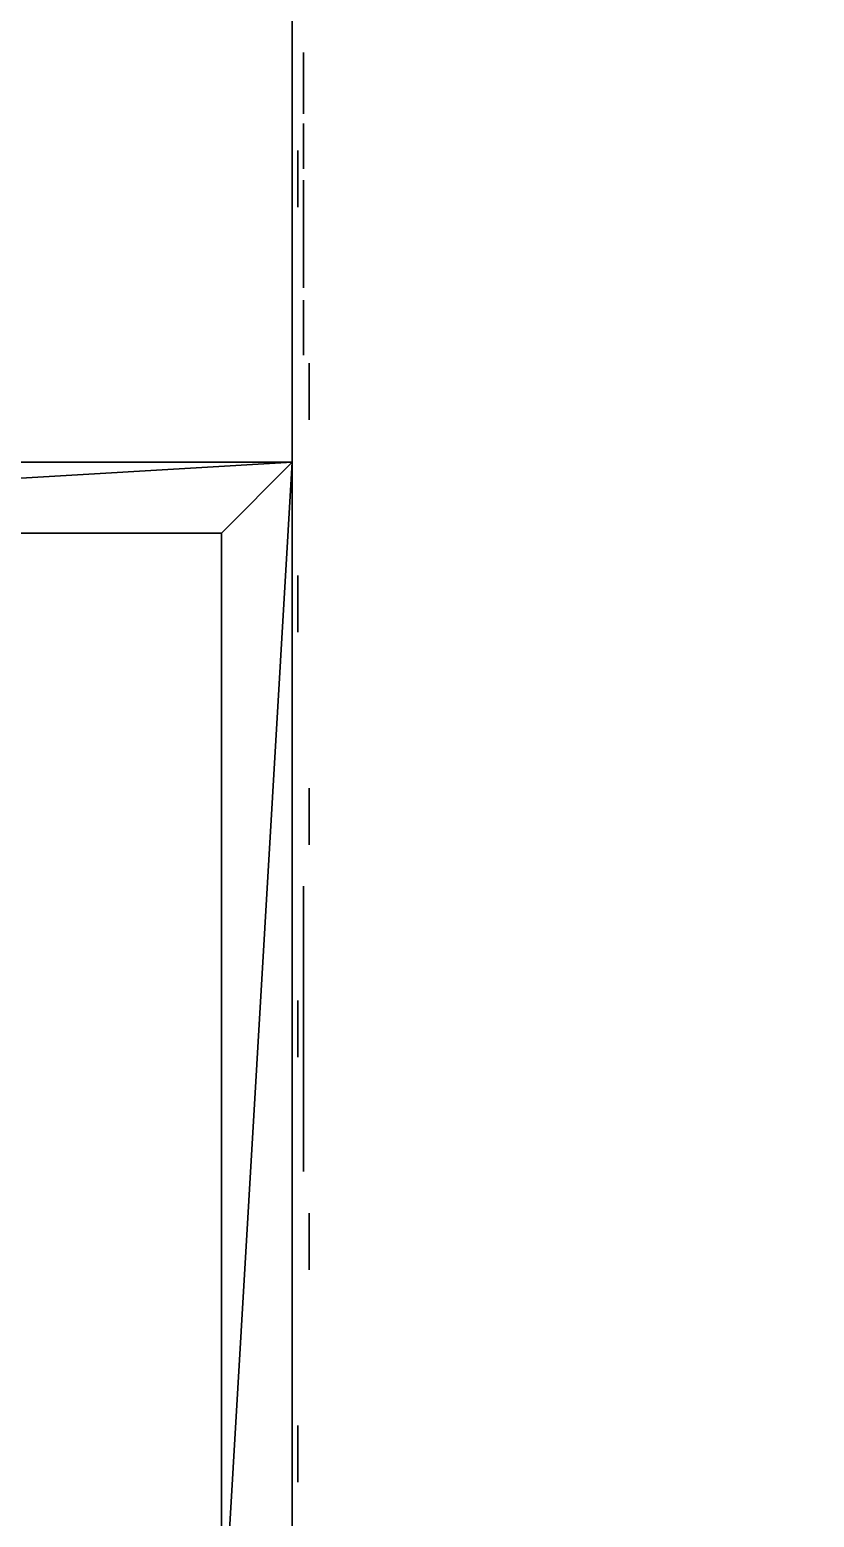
# Model space of a CAD drawing. Extents: x 0 to 67.4, y -34.2 to 0.
# Drawn here: x 57.738 to 59.122, y -32.017 to -29.392 of the extents above; entities that cross this region are included whole.
import ezdxf

# ---------------------------------------------------------------- set-up
doc = ezdxf.new("R2010")
doc.units = 0
doc.layers.get('0').update_dxf_attribs({"linetype": 'CONTINUOUS'})

msp = doc.modelspace()

# ---------------------------------------------------------------- meshes
at = {"color": 253, "linetype": 'BYBLOCK'}
mesh = msp.add_polyface(dxfattribs=at)
corners = [(44.451, -18.6555, 1.8039), (44.451, -16.4055, 1.8039), (44.451, -18.6555, 2.1789), (44.451, -16.4055, 2.1789), (42.201, -16.4055, 1.8039), (42.201, -16.4055, 2.1789), (42.201, -18.6555, 1.8039), (42.201, -18.6555, 2.1789), (44.326, -18.5305, 2.1789), (44.326, -16.5305, 2.1789), (44.326, -18.5305, 2.3039), (44.326, -16.5305, 2.3039), (42.326, -16.5305, 2.1789), (42.326, -16.5305, 2.3039), (42.326, -18.5305, 2.1789), (42.326, -18.5305, 2.3039), (44.451, -32.4055, 1.8039), (44.451, -30.1555, 1.8039), (44.451, -32.4055, 2.1789), (44.451, -30.1555, 2.1789), (42.201, -30.1555, 1.8039), (42.201, -30.1555, 2.1789), (42.201, -32.4055, 1.8039), (42.201, -32.4055, 2.1789), (44.326, -32.2805, 2.1789), (44.326, -30.2805, 2.1789), (44.326, -32.2805, 2.3039), (44.326, -30.2805, 2.3039), (42.326, -30.2805, 2.1789), (42.326, -30.2805, 2.3039), (42.326, -32.2805, 2.1789), (42.326, -32.2805, 2.3039), (58.201, -18.6555, 1.8039), (58.201, -16.4055, 1.8039), (58.201, -18.6555, 2.1789), (58.201, -16.4055, 2.1789), (55.951, -16.4055, 1.8039), (55.951, -16.4055, 2.1789), (55.951, -18.6555, 1.8039), (55.951, -18.6555, 2.1789), (58.076, -18.5305, 2.1789), (58.076, -16.5305, 2.1789), (58.076, -18.5305, 2.3039), (58.076, -16.5305, 2.3039), (56.076, -16.5305, 2.1789), (56.076, -16.5305, 2.3039), (56.076, -18.5305, 2.1789), (56.076, -18.5305, 2.3039), (56.076, -32.2805, 2.1789), (55.951, -32.4055, 2.1789), (58.076, -32.2805, 2.1789), (58.201, -32.4055, 2.1789), (56.076, -30.2805, 2.1789), (55.951, -30.1555, 2.1789), (58.076, -30.2805, 2.1789), (58.201, -30.1555, 2.1789), (58.076, -32.2805, 2.3039), (58.076, -30.2805, 2.3039), (56.076, -30.2805, 2.3039), (56.076, -32.2805, 2.3039), (58.201, -32.4055, 1.8039), (58.201, -30.1555, 1.8039), (55.951, -30.1555, 1.8039), (55.951, -32.4055, 1.8039)]
mesh.append_faces([[corners[k] for k in face] for face in [(0, 1, 2), (1, 4, 3), (4, 6, 5), (6, 0, 7), (8, 9, 10), (9, 12, 11), (12, 14, 13), (14, 8, 15), (9, 3, 12), (5, 12, 3), (14, 7, 8), (2, 8, 7), (16, 17, 18), (17, 20, 19), (20, 22, 21), (22, 16, 23), (24, 25, 26), (25, 28, 27), (28, 30, 29), (30, 24, 31), (25, 19, 28), (21, 28, 19), (30, 23, 24), (18, 24, 23), (32, 33, 34), (33, 36, 35), (36, 38, 37), (38, 32, 39), (40, 41, 42), (41, 44, 43), (44, 46, 45), (46, 40, 47), (41, 35, 44), (37, 44, 35), (46, 39, 40), (34, 40, 39), (48, 49, 50), (51, 50, 49), (54, 55, 52), (53, 52, 55), (50, 54, 56), (54, 52, 57), (52, 48, 58), (48, 50, 59), (60, 61, 51), (61, 62, 55), (62, 63, 53), (63, 60, 49)]], dxfattribs={"vtx1": -1, "color": 253})
mesh.append_faces([[corners[k] for k in face] for face in [(1, 3, 2), (4, 5, 3), (6, 7, 5), (0, 2, 7), (9, 11, 10), (12, 13, 11), (14, 15, 13), (8, 10, 15), (8, 2, 3), (3, 9, 8), (12, 5, 7), (7, 14, 12), (17, 19, 18), (20, 21, 19), (22, 23, 21), (16, 18, 23), (25, 27, 26), (28, 29, 27), (30, 31, 29), (24, 26, 31), (24, 18, 19), (19, 25, 24), (28, 21, 23), (23, 30, 28), (33, 35, 34), (36, 37, 35), (38, 39, 37), (32, 34, 39), (41, 43, 42), (44, 45, 43), (46, 47, 45), (40, 42, 47), (40, 34, 35), (35, 41, 40), (44, 37, 39), (39, 46, 44), (52, 53, 49), (49, 48, 52), (50, 51, 55), (55, 54, 50), (54, 57, 56), (52, 58, 57), (48, 59, 58), (50, 56, 59), (61, 55, 51), (62, 53, 55), (63, 49, 53), (60, 51, 49)]], dxfattribs={"vtx2": -1, "color": 253})
at = {"color": 0, "linetype": 'BYBLOCK'}
mesh = msp.add_polyface(dxfattribs=at)
corners = [(60.431, -34.1845, 3.6155), (60.431, -34.1845, 2.8655), (67.431, -34.1845, 1.8039), (67.431, -34.1845, 2.5539), (60.431, -16.4345, 2.8655), (60.431, -16.4345, 3.6155), (67.431, -16.4345, 2.5539), (55.951, -32.4055, 2.3039), (58.201, -32.4055, 2.3039), (55.951, -32.4055, 4.5539), (58.201, -32.4055, 4.5539), (58.201, -16.4055, 2.3039), (58.201, -16.4055, 4.5539), (56.047, -24.4055, 7.3289), (55.8926, -20.7241, 7.4289), (56.0418, -24.4055, 7.4289), (56.0418, -24.4055, 20.0039), (56.047, -24.4055, 20.1039), (55.8926, -28.087, 20.0039), (55.8958, -28.0877, 20.1039), (55.4461, -31.7443, 20.0039), (55.4433, -31.7451, 20.1039), (55.9258, -28.0877, 20.1039), (56.077, -24.4055, 20.1039), (56.0447, -24.4055, 20.4039), (55.8935, -28.2113, 20.4039), (55.4733, -31.7451, 20.1039), (55.441, -31.993, 20.4039), (56.1015, -24.4055, 18.9039), (55.9697, -21.1506, 18.9039), (56.0718, -24.4055, 20.0039), (55.9226, -28.087, 20.0039), (55.9697, -27.6605, 18.9039), (55.5751, -30.8941, 18.9039), (55.4761, -31.7443, 20.0039), (55.441, -28.1993, 20.4039), (55.441, -24.4055, 20.4039), (55.8926, -20.7241, 20.0039), (55.9239, -27.7063, 18.7742), (55.5497, -30.7319, 18.7742), (56.063, -24.4055, 18.7742), (56.0447, -24.4055, 7.0289), (55.8935, -28.2113, 7.0289), (55.441, -28.1993, 7.0289), (55.441, -24.4055, 7.0289), (55.9226, -28.087, 7.4289), (55.9697, -27.6605, 8.5289), (55.5751, -30.8941, 8.5289), (55.4761, -31.7443, 7.4289), (56.0718, -24.4055, 7.4289), (56.1015, -24.4055, 8.5289), (55.9697, -21.1506, 8.5289), (55.9258, -28.0877, 7.3289), (55.4733, -31.7451, 7.3289), (55.441, -31.993, 7.0289), (56.077, -24.4055, 7.3289), (55.8958, -28.0877, 7.3289), (55.8926, -28.087, 7.4289), (55.4461, -31.7443, 7.4289), (55.4433, -31.7451, 7.3289), (55.9239, -27.7063, 8.6586), (55.5497, -30.7319, 8.6586), (56.063, -24.4055, 8.6586)]
mesh.append_faces([[corners[k] for k in face] for face in [(16, 17, 18), (18, 19, 20), (32, 31, 33), (38, 32, 39), (40, 32, 38), (45, 47, 48), (42, 53, 54), (41, 52, 42), (56, 58, 59), (13, 57, 56), (46, 61, 47), (51, 62, 50)]], dxfattribs={"vtx0": -1, "vtx1": -1, "color": 0})
mesh.append_faces([[corners[k] for k in face] for face in [(13, 14, 15), (36, 35, 24), (43, 44, 41)]], dxfattribs={"vtx0": -1, "vtx1": -1, "vtx2": -1, "color": 0})
mesh.append_faces([[corners[k] for k in face] for face in [(18, 17, 19), (20, 19, 21), (22, 24, 25), (26, 25, 27), (33, 31, 34), (17, 16, 37), (39, 32, 33), (40, 29, 28), (45, 46, 47), (56, 57, 58), (13, 15, 57), (46, 60, 61), (46, 62, 60)]], dxfattribs={"vtx0": -1, "vtx2": -1, "color": 0})
mesh.append_faces([[corners[k] for k in face] for face in [(1, 0, 4), (0, 3, 5), (3, 2, 6), (7, 8, 9), (8, 11, 10)]], dxfattribs={"vtx1": -1, "color": 0})
mesh.append_faces([[corners[k] for k in face] for face in [(22, 23, 24), (26, 22, 25), (28, 29, 30), (30, 31, 28), (32, 28, 31), (25, 24, 35), (28, 32, 40), (41, 42, 43), (45, 49, 50), (50, 46, 45), (51, 50, 49), (52, 53, 42), (55, 52, 41), (46, 50, 62)]], dxfattribs={"vtx1": -1, "vtx2": -1, "color": 0})
mesh.append_faces([[corners[k] for k in face] for face in [(0, 1, 2), (2, 3, 0), (8, 10, 9), (9, 10, 12)]], dxfattribs={"vtx2": -1, "color": 0})
mesh = msp.add_polyface(dxfattribs=at)
corners = [(60.431, -16.4345, 3.6155), (60.431, -16.4345, 2.8655), (60.431, -34.1845, 3.6155), (67.431, -16.4345, 2.5539), (67.431, -16.4345, 1.8039), (67.431, -34.1845, 2.5539), (67.431, -34.1845, 1.8039), (55.701, -16.4055, 3.1789), (55.701, -16.4755, 3.2789), (55.701, -16.4055, 3.6789), (55.701, -16.4755, 3.5789), (55.951, -16.4055, 3.6789), (55.951, -16.4055, 3.1789), (58.201, -16.4055, 2.3039), (58.201, -16.4055, 4.5539), (58.201, -32.4055, 4.5539), (55.951, -16.4055, 2.3039), (55.951, -16.4055, 4.5539), (55.951, -32.4055, 4.5539), (56.047, -24.4055, 7.3289), (55.8958, -20.7233, 7.3289), (55.8926, -20.7241, 7.4289), (55.4433, -17.0659, 20.1039), (55.8958, -20.7233, 20.1039), (55.4461, -17.0668, 20.0039), (55.8926, -20.7241, 20.0039), (55.4733, -17.0659, 20.1039), (55.441, -16.818, 20.4039), (55.8935, -20.5998, 20.4039), (55.9258, -20.7233, 20.1039), (56.0447, -24.4055, 20.4039), (56.077, -24.4055, 20.1039), (55.4761, -17.0668, 20.0039), (55.9226, -20.7241, 20.0039), (55.5751, -17.9169, 18.9039), (55.9697, -21.1506, 18.9039), (56.0718, -24.4055, 20.0039), (55.441, -20.6118, 20.4039), (55.441, -24.4055, 20.4039), (56.047, -24.4055, 20.1039), (55.5695, -17.8791, 18.8963), (55.5442, -18.0422, 18.7668), (55.5647, -17.847, 18.8746), (55.5396, -18.011, 18.7456), (55.9239, -21.1048, 18.7742), (56.063, -24.4055, 18.7742), (55.5497, -18.0791, 18.7742), (55.8935, -20.5998, 7.0289), (56.0447, -24.4055, 7.0289), (55.441, -24.4055, 7.0289), (55.441, -20.6118, 7.0289), (55.441, -16.818, 7.0289), (56.0718, -24.4055, 7.4289), (55.9226, -20.7241, 7.4289), (55.9697, -21.1506, 8.5289), (55.4761, -17.0668, 7.4289), (55.5751, -17.9169, 8.5289), (55.9258, -20.7233, 7.3289), (56.077, -24.4055, 7.3289), (55.4733, -17.0659, 7.3289), (55.4433, -17.0659, 7.3289), (55.4461, -17.0668, 7.4289), (55.5695, -17.8791, 8.5365), (55.5647, -17.847, 8.5582), (55.5396, -18.011, 8.6871), (55.5442, -18.0422, 8.666), (55.9239, -21.1048, 8.6586), (56.063, -24.4055, 8.6586), (55.5497, -18.0791, 8.6586), (56.0418, -24.4055, 7.4289)]
mesh.append_faces([[corners[k] for k in face] for face in [(9, 11, 7), (12, 7, 11), (24, 23, 25), (26, 28, 29), (29, 30, 31), (34, 33, 35), (39, 25, 23), (44, 35, 45), (46, 35, 44), (47, 57, 48), (51, 59, 47), (69, 19, 21)]], dxfattribs={"vtx0": -1, "vtx1": -1, "color": 0})
mesh.append_faces([[corners[k] for k in face] for face in [(19, 20, 21), (37, 38, 28), (49, 50, 47)]], dxfattribs={"vtx0": -1, "vtx1": -1, "vtx2": -1, "color": 0})
mesh.append_faces([[corners[k] for k in face] for face in [(26, 27, 28), (29, 28, 30), (53, 56, 54), (48, 57, 58), (47, 59, 57), (20, 61, 21), (54, 66, 67), (54, 68, 66), (21, 19, 20)]], dxfattribs={"vtx0": -1, "vtx2": -1, "color": 0})
mesh.append_faces([[corners[k] for k in face] for face in [(0, 1, 2), (3, 4, 0), (1, 0, 4), (3, 0, 5), (4, 3, 6), (7, 8, 9), (10, 9, 8), (13, 16, 14)]], dxfattribs={"vtx1": -1, "color": 0})
mesh.append_faces([[corners[k] for k in face] for face in [(22, 23, 24), (32, 33, 34), (33, 36, 35), (28, 27, 37), (30, 28, 38), (40, 34, 41), (42, 40, 43), (34, 35, 46), (47, 48, 49), (51, 47, 50), (52, 53, 54), (53, 55, 56), (20, 60, 61), (62, 63, 64), (56, 62, 65), (54, 56, 68)]], dxfattribs={"vtx1": -1, "vtx2": -1, "color": 0})
mesh.append_faces([[corners[k] for k in face] for face in [(13, 14, 15), (16, 17, 14), (14, 17, 18)]], dxfattribs={"vtx2": -1, "color": 0})
at = {"color": 253, "linetype": 'BYBLOCK'}
mesh = msp.add_polyface(dxfattribs=at)
corners = [(58.231, -29.2372, 3.8289), (58.231, -29.2805, 3.8039), (58.231, -29.2305, 3.8039), (58.231, -29.2555, 3.8472), (58.231, -29.2805, 3.8539), (58.231, -29.3055, 3.8472), (58.231, -29.3238, 3.8289), (58.231, -29.3305, 3.8039), (58.231, -29.3238, 3.7789), (58.231, -29.3055, 3.7606), (58.231, -29.2805, 3.7539), (58.231, -29.2555, 3.7606), (58.231, -29.2372, 3.7789), (58.231, -29.2372, 3.0789), (58.231, -29.2805, 3.0539), (58.231, -29.2305, 3.0539), (58.231, -29.2555, 3.0972), (58.231, -29.2805, 3.1039), (58.231, -29.3055, 3.0972), (58.231, -29.3238, 3.0789), (58.231, -29.3305, 3.0539), (58.231, -29.3238, 3.0289), (58.231, -29.3055, 3.0106), (58.231, -29.2805, 3.0039), (58.231, -29.2555, 3.0106), (58.231, -29.2372, 3.0289), (58.211, -28.9305, 2.7222), (58.211, -28.9055, 2.6789), (58.211, -28.9055, 2.7289), (58.211, -28.9488, 2.7039), (58.211, -28.9555, 2.6789), (58.211, -28.9488, 2.6539), (58.211, -28.9305, 2.6356), (58.211, -28.9488, 4.2039), (58.211, -28.9055, 4.1789), (58.211, -28.9305, 4.2222), (58.211, -28.9555, 4.1789), (58.211, -28.9488, 4.1539), (58.211, -28.9305, 4.1356), (58.211, -29.6122, 2.7039), (58.211, -29.6555, 2.6789), (58.211, -29.6055, 2.6789), (58.211, -29.6122, 2.6539), (58.211, -29.6122, 4.2039), (58.211, -29.6555, 4.1789), (58.211, -29.6055, 4.1789), (58.211, -29.6122, 4.1539), (58.211, -29.6305, 4.1356)]
mesh.append_faces([[corners[k] for k in face] for face in [(1, 12, 2), (14, 25, 15), (40, 42, 41), (44, 46, 45)]], dxfattribs={"color": 253})
mesh.append_faces([[corners[k] for k in face] for face in [(0, 1, 2), (3, 1, 0), (4, 1, 3), (5, 1, 4), (6, 1, 5), (7, 1, 6), (8, 1, 7), (9, 1, 8), (10, 1, 9), (11, 1, 10), (12, 1, 11), (13, 14, 15), (16, 14, 13), (17, 14, 16), (18, 14, 17), (19, 14, 18), (20, 14, 19), (21, 14, 20), (22, 14, 21), (23, 14, 22), (24, 14, 23), (25, 14, 24), (26, 27, 28), (29, 27, 26), (30, 27, 29), (31, 27, 30), (32, 27, 31), (33, 34, 35), (36, 34, 33), (37, 34, 36), (38, 34, 37), (39, 40, 41), (43, 44, 45), (46, 44, 47)]], dxfattribs={"vtx0": -1, "color": 253})
at = {"color": 5, "linetype": 'BYBLOCK'}
mesh = msp.add_polyface(dxfattribs=at)
corners = [(58.221, -29.4436, 3.4655), (58.221, -29.4325, 3.4822), (58.221, -29.455, 3.4711), (58.221, -29.4484, 3.4902), (58.221, -29.4674, 3.4737), (58.221, -29.4657, 3.4938), (58.221, -29.48, 3.4731), (58.221, -29.4835, 3.493), (58.221, -29.4921, 3.4694), (58.221, -29.5005, 3.4877), (58.221, -29.5029, 3.4627), (58.221, -29.5156, 3.4783), (58.221, -29.5116, 3.4535), (58.221, -29.5279, 3.4655), (58.221, -29.5178, 3.4425), (58.221, -29.5365, 3.45), (58.221, -29.521, 3.4302), (58.221, -29.541, 3.4328), (58.221, -29.521, 3.4175), (58.221, -29.541, 3.415), (58.221, -29.5178, 3.4053), (58.221, -29.5365, 3.3978), (58.221, -29.5116, 3.3942), (58.221, -29.5279, 3.3822), (58.221, -29.5029, 3.385), (58.221, -29.5156, 3.3694), (58.221, -29.4921, 3.3784), (58.221, -29.5005, 3.36), (58.221, -29.48, 3.3746), (58.221, -29.4835, 3.3548), (58.221, -29.4674, 3.374), (58.221, -29.4657, 3.3539), (58.221, -29.455, 3.3766), (58.221, -29.4484, 3.3576), (58.221, -29.4436, 3.3822), (58.221, -29.4325, 3.3655), (58.221, -29.558, 3.3539), (58.221, -29.598, 3.4139), (58.221, -29.578, 3.3539), (58.221, -29.578, 3.4192), (58.221, -29.5697, 3.4255), (58.221, -29.5839, 3.4398), (58.221, -29.5808, 3.4439), (58.221, -29.5633, 3.4338), (58.221, -29.5788, 3.4487), (58.221, -29.5593, 3.4435), (58.221, -29.5781, 3.4539), (58.221, -29.5579, 3.4539), (58.221, -29.5788, 3.459), (58.221, -29.5593, 3.4642), (58.221, -29.5808, 3.4638), (58.221, -29.5633, 3.4739), (58.221, -29.5839, 3.4679), (58.221, -29.5697, 3.4822), (58.221, -29.5881, 3.4711), (58.221, -29.578, 3.4886)]
mesh.append_faces([[corners[k] for k in face] for face in [(0, 1, 2), (2, 3, 4), (4, 5, 6), (6, 7, 8), (8, 9, 10), (10, 11, 12), (12, 13, 14), (14, 15, 16), (16, 17, 18), (18, 19, 20), (20, 21, 22), (22, 23, 24), (24, 25, 26), (26, 27, 28), (28, 29, 30), (30, 31, 32), (32, 33, 34), (36, 37, 38), (41, 40, 42), (42, 43, 44), (44, 45, 46), (46, 47, 48), (48, 49, 50), (50, 51, 52), (52, 53, 54)]], dxfattribs={"vtx1": -1, "color": 5})
mesh.append_faces([[corners[k] for k in face] for face in [(1, 3, 2), (3, 5, 4), (5, 7, 6), (7, 9, 8), (9, 11, 10), (11, 13, 12), (13, 15, 14), (15, 17, 16), (17, 19, 18), (19, 21, 20), (21, 23, 22), (23, 25, 24), (25, 27, 26), (27, 29, 28), (29, 31, 30), (31, 33, 32), (33, 35, 34), (39, 40, 41), (40, 43, 42), (43, 45, 44), (45, 47, 46), (47, 49, 48), (49, 51, 50), (51, 53, 52), (53, 55, 54)]], dxfattribs={"vtx2": -1, "color": 5})
mesh = msp.add_polyface(dxfattribs=at)
corners = [(58.221, -29.598, 3.4139), (58.221, -29.618, 3.4139), (58.221, -29.578, 3.3539), (58.221, -29.638, 3.3539), (58.221, -29.618, 3.3539), (58.221, -29.638, 3.4939), (58.221, -29.618, 3.4739), (58.221, -29.598, 3.4939), (58.221, -29.598, 3.4739), (58.221, -29.598, 3.4339), (58.221, -29.5929, 3.4346), (58.221, -29.5876, 3.4151), (58.221, -29.5881, 3.4366), (58.221, -29.578, 3.4192), (58.221, -29.5839, 3.4398), (58.221, -29.5881, 3.4711), (58.221, -29.578, 3.4886), (58.221, -29.5929, 3.4731), (58.221, -29.5876, 3.4926), (58.221, -29.618, 3.4339), (58.221, -29.708, 3.3539), (58.221, -29.738, 3.3639), (58.221, -29.698, 3.2839), (58.221, -29.678, 3.3539), (58.221, -29.678, 3.3639), (58.221, -29.658, 3.3539), (58.221, -29.718, 3.4939), (58.221, -29.718, 3.4539), (58.221, -29.758, 3.3539), (58.221, -29.778, 3.3539), (58.221, -29.828, 3.4739), (58.221, -29.808, 3.4739), (58.221, -29.808, 3.4939), (58.221, -29.808, 3.4339), (58.221, -29.808, 3.4139), (58.221, -29.8029, 3.4346), (58.221, -29.7976, 3.4151), (58.221, -29.7981, 3.4366), (58.221, -29.788, 3.4192), (58.221, -29.7939, 3.4398), (58.221, -29.7797, 3.4255), (58.221, -29.7908, 3.4439), (58.221, -29.7733, 3.4338), (58.221, -29.7888, 3.4487), (58.221, -29.7693, 3.4435), (58.221, -29.7881, 3.4539), (58.221, -29.7679, 3.4539), (58.221, -29.7888, 3.459), (58.221, -29.7693, 3.4642), (58.221, -29.7908, 3.4638), (58.221, -29.7733, 3.4739), (58.221, -29.7939, 3.4679), (58.221, -29.7797, 3.4822), (58.221, -29.7981, 3.4711), (58.221, -29.788, 3.4886), (58.221, -29.8029, 3.4731), (58.221, -29.7976, 3.4926), (58.221, -29.828, 3.4139), (58.221, -29.828, 3.4339)]
mesh.append_faces([[corners[k] for k in face] for face in [(20, 21, 22)]], dxfattribs={"color": 5})
mesh.append_faces([[corners[k] for k in face] for face in [(3, 4, 5), (5, 6, 7), (9, 0, 10), (10, 11, 12), (12, 13, 14), (15, 16, 17), (17, 18, 8), (0, 9, 1), (23, 24, 20), (25, 23, 26), (27, 28, 26), (33, 34, 35), (35, 36, 37), (37, 38, 39), (39, 40, 41), (41, 42, 43), (43, 44, 45), (45, 46, 47), (47, 48, 49), (49, 50, 51), (51, 52, 53), (53, 54, 55), (55, 56, 31), (34, 33, 57)]], dxfattribs={"vtx1": -1, "color": 5})
mesh.append_faces([[corners[k] for k in face] for face in [(0, 1, 2), (4, 6, 5), (6, 8, 7), (0, 11, 10), (11, 13, 12), (16, 18, 17), (18, 7, 8), (9, 19, 1), (24, 21, 20), (23, 27, 26), (28, 29, 26), (30, 31, 32), (34, 36, 35), (36, 38, 37), (38, 40, 39), (40, 42, 41), (42, 44, 43), (44, 46, 45), (46, 48, 47), (48, 50, 49), (50, 52, 51), (52, 54, 53), (54, 56, 55), (56, 32, 31), (33, 58, 57)]], dxfattribs={"vtx2": -1, "color": 5})
at = {"color": 253, "linetype": 'BYBLOCK'}
mesh = msp.add_polyface(dxfattribs=at)
corners = [(58.231, -29.9872, 3.8289), (58.231, -30.0305, 3.8039), (58.231, -29.9805, 3.8039), (58.231, -30.0055, 3.8472), (58.231, -30.0305, 3.8539), (58.231, -30.0555, 3.8472), (58.231, -30.0305, 3.7539), (58.231, -30.0555, 3.7606), (58.231, -30.0055, 3.7606), (58.231, -29.9872, 3.7789), (58.231, -29.9872, 3.0789), (58.231, -30.0305, 3.0539), (58.231, -29.9805, 3.0539), (58.231, -30.0055, 3.0972), (58.231, -30.0305, 3.1039), (58.231, -30.0555, 3.0972), (58.231, -30.0738, 3.0789), (58.231, -30.0555, 3.0106), (58.231, -30.0738, 3.0289), (58.231, -30.0305, 3.0039), (58.231, -30.0055, 3.0106), (58.231, -29.9872, 3.0289), (58.211, -29.6305, 2.7222), (58.211, -29.6555, 2.6789), (58.211, -29.6122, 2.7039), (58.211, -29.6555, 2.7289), (58.211, -29.6805, 2.7222), (58.211, -29.6988, 2.7039), (58.211, -29.7055, 2.6789), (58.211, -29.6988, 2.6539), (58.211, -29.6805, 2.6356), (58.211, -29.6555, 2.6289), (58.211, -29.6305, 2.6356), (58.211, -29.6122, 2.6539), (58.211, -29.6305, 4.2222), (58.211, -29.6555, 4.1789), (58.211, -29.6122, 4.2039), (58.211, -29.6555, 4.2289), (58.211, -29.6805, 4.2222), (58.211, -29.6988, 4.2039), (58.211, -29.7055, 4.1789), (58.211, -29.6988, 4.1539), (58.211, -29.6805, 4.1356), (58.211, -29.6555, 4.1289), (58.211, -29.6305, 4.1356)]
mesh.append_faces([[corners[k] for k in face] for face in [(1, 9, 2), (11, 21, 12)]], dxfattribs={"color": 253})
mesh.append_faces([[corners[k] for k in face] for face in [(0, 1, 2), (3, 1, 0), (4, 1, 3), (5, 1, 4), (6, 1, 7), (8, 1, 6), (9, 1, 8), (10, 11, 12), (13, 11, 10), (14, 11, 13), (15, 11, 14), (16, 11, 15), (17, 11, 18), (19, 11, 17), (20, 11, 19), (21, 11, 20), (22, 23, 24), (25, 23, 22), (26, 23, 25), (27, 23, 26), (28, 23, 27), (29, 23, 28), (30, 23, 29), (31, 23, 30), (32, 23, 31), (33, 23, 32), (34, 35, 36), (37, 35, 34), (38, 35, 37), (39, 35, 38), (40, 35, 39), (41, 35, 40), (42, 35, 41), (43, 35, 42), (44, 35, 43)]], dxfattribs={"vtx0": -1, "color": 253})
at = {"color": 5, "linetype": 'BYBLOCK'}
mesh = msp.add_polyface(dxfattribs=at)
corners = [(58.221, -29.848, 3.3539), (58.221, -29.828, 3.3539), (58.221, -29.848, 3.4939), (58.221, -29.828, 3.4739), (58.221, -29.808, 3.4939), (58.221, -29.8968, 3.4591), (58.221, -29.8792, 3.4686), (58.221, -29.9012, 3.465), (58.221, -29.8865, 3.4789), (58.221, -29.9069, 3.4697), (58.221, -29.8963, 3.4869), (58.221, -29.9136, 3.4727), (58.221, -29.9078, 3.492), (58.221, -29.9209, 3.474), (58.221, -29.9202, 3.4941), (58.221, -29.9283, 3.4733), (58.221, -29.9327, 3.4929), (58.221, -29.9352, 3.4707), (58.221, -29.9309, 3.4352), (58.221, -29.9373, 3.4161), (58.221, -29.925, 3.4339), (58.221, -29.9273, 3.4139), (58.221, -29.919, 3.4338), (58.221, -29.917, 3.4139), (58.221, -29.8948, 3.4065), (58.221, -29.8812, 3.4212), (58.221, -29.8997, 3.4101), (58.221, -29.8894, 3.4274), (58.221, -29.9051, 3.4125), (58.221, -29.8988, 3.4316), (58.221, -29.911, 3.4138), (58.221, -29.9088, 3.4338), (58.221, -29.8948, 3.3812), (58.221, -29.8812, 3.3665), (58.221, -29.8922, 3.3843), (58.221, -29.8755, 3.3731), (58.221, -29.8904, 3.3879), (58.221, -29.8715, 3.3809), (58.221, -29.8894, 3.3919), (58.221, -29.8694, 3.3895), (58.221, -29.8894, 3.3959), (58.221, -29.8694, 3.3983), (58.221, -29.8904, 3.3998), (58.221, -29.8715, 3.4068), (58.221, -29.8922, 3.4034), (58.221, -29.8755, 3.4146), (58.221, -29.9367, 3.3766), (58.221, -29.9467, 3.3591), (58.221, -29.9284, 3.3731), (58.221, -29.9337, 3.3537), (58.221, -29.9195, 3.3719), (58.221, -29.9198, 3.3517), (58.221, -29.9106, 3.3729), (58.221, -29.9058, 3.3533), (58.221, -29.9022, 3.3761), (58.221, -29.8927, 3.3583)]
mesh.append_faces([[corners[k] for k in face] for face in [(0, 1, 2), (2, 3, 4), (5, 6, 7), (7, 8, 9), (9, 10, 11), (11, 12, 13), (13, 14, 15), (15, 16, 17), (18, 19, 20), (20, 21, 22), (24, 25, 26), (26, 27, 28), (28, 29, 30), (30, 31, 23), (32, 33, 34), (34, 35, 36), (36, 37, 38), (38, 39, 40), (40, 41, 42), (42, 43, 44), (44, 45, 24), (46, 47, 48), (48, 49, 50), (50, 51, 52), (52, 53, 54), (54, 55, 32)]], dxfattribs={"vtx1": -1, "color": 5})
mesh.append_faces([[corners[k] for k in face] for face in [(1, 3, 2), (6, 8, 7), (8, 10, 9), (10, 12, 11), (12, 14, 13), (14, 16, 15), (19, 21, 20), (21, 23, 22), (25, 27, 26), (27, 29, 28), (29, 31, 30), (31, 22, 23), (33, 35, 34), (35, 37, 36), (37, 39, 38), (39, 41, 40), (41, 43, 42), (43, 45, 44), (45, 25, 24), (47, 49, 48), (49, 51, 50), (51, 53, 52), (53, 55, 54), (55, 33, 32)]], dxfattribs={"vtx2": -1, "color": 5})
mesh = msp.add_polyface(dxfattribs=at)
corners = [(58.221, -29.9327, 3.4929), (58.221, -29.9446, 3.4885), (58.221, -29.9352, 3.4707), (58.221, -29.9412, 3.4665), (58.221, -29.9548, 3.4812), (58.221, -29.9438, 3.4634), (58.221, -29.9606, 3.4746), (58.221, -29.9457, 3.4598), (58.221, -29.9645, 3.4668), (58.221, -29.9466, 3.4559), (58.221, -29.9666, 3.4583), (58.221, -29.9466, 3.4519), (58.221, -29.9666, 3.4495), (58.221, -29.9457, 3.4479), (58.221, -29.9645, 3.4409), (58.221, -29.9438, 3.4443), (58.221, -29.9606, 3.4331), (58.221, -29.9412, 3.4412), (58.221, -29.9548, 3.4265), (58.221, -29.9364, 3.4377), (58.221, -29.9466, 3.4204), (58.221, -29.9309, 3.4352), (58.221, -29.9373, 3.4161), (58.221, -29.9495, 3.389), (58.221, -29.9666, 3.3787), (58.221, -29.9438, 3.382), (58.221, -29.9579, 3.3676), (58.221, -29.9367, 3.3766), (58.221, -29.9467, 3.3591), (58.221, -31.016, 3.3005), (58.221, -30.9156, 3.4009), (58.221, -30.9379, 3.4233), (58.221, -30.9368, 3.425), (58.221, -30.9092, 3.409), (58.221, -30.936, 3.4268), (58.221, -30.9052, 3.4186), (58.221, -30.9358, 3.4288), (58.221, -30.9039, 3.4288), (58.221, -30.936, 3.4308), (58.221, -30.9053, 3.4391), (58.221, -30.9368, 3.4327), (58.221, -30.9092, 3.4486), (58.221, -30.938, 3.4343), (58.221, -30.9155, 3.4568), (58.221, -30.9396, 3.4355), (58.221, -30.9237, 3.4631), (58.221, -30.9415, 3.4363), (58.221, -30.9332, 3.4671), (58.221, -30.9435, 3.4366), (58.221, -30.9435, 3.4684), (58.221, -30.9455, 3.4363), (58.221, -30.9537, 3.4671), (58.221, -30.9474, 3.4355), (58.221, -30.9633, 3.4631), (58.221, -30.9491, 3.4344), (58.221, -30.9714, 3.4567)]
mesh.append_faces([[corners[k] for k in face] for face in [(2, 1, 3), (3, 4, 5), (5, 6, 7), (7, 8, 9), (9, 10, 11), (11, 12, 13), (13, 14, 15), (15, 16, 17), (17, 18, 19), (19, 20, 21), (23, 24, 25), (25, 26, 27), (31, 30, 32), (32, 33, 34), (34, 35, 36), (36, 37, 38), (38, 39, 40), (40, 41, 42), (42, 43, 44), (44, 45, 46), (46, 47, 48), (48, 49, 50), (50, 51, 52), (52, 53, 54)]], dxfattribs={"vtx1": -1, "color": 5})
mesh.append_faces([[corners[k] for k in face] for face in [(0, 1, 2), (1, 4, 3), (4, 6, 5), (6, 8, 7), (8, 10, 9), (10, 12, 11), (12, 14, 13), (14, 16, 15), (16, 18, 17), (18, 20, 19), (20, 22, 21), (24, 26, 25), (26, 28, 27), (29, 30, 31), (30, 33, 32), (33, 35, 34), (35, 37, 36), (37, 39, 38), (39, 41, 40), (41, 43, 42), (43, 45, 44), (45, 47, 46), (47, 49, 48), (49, 51, 50), (51, 53, 52), (53, 55, 54)]], dxfattribs={"vtx2": -1, "color": 5})
at = {"color": 253, "linetype": 'BYBLOCK'}
mesh = msp.add_polyface(dxfattribs=at)
corners = [(58.231, -30.0738, 3.8289), (58.231, -30.0305, 3.8039), (58.231, -30.0555, 3.8472), (58.231, -30.0805, 3.8039), (58.231, -30.0738, 3.7789), (58.231, -30.0555, 3.7606), (58.231, -30.0805, 3.0539), (58.231, -30.0305, 3.0539), (58.231, -30.0738, 3.0789), (58.231, -30.0738, 3.0289), (58.211, -30.3622, 2.7039), (58.211, -30.4055, 2.6789), (58.211, -30.3555, 2.6789), (58.211, -30.3805, 2.7222), (58.211, -30.4055, 2.7289), (58.211, -30.4305, 2.7222), (58.211, -30.4488, 2.7039), (58.211, -30.4305, 2.6356), (58.211, -30.4488, 2.6539), (58.211, -30.4055, 2.6289), (58.211, -30.3805, 2.6356), (58.211, -30.3622, 2.6539), (58.211, -30.3622, 3.4539), (58.211, -30.4055, 3.4289), (58.211, -30.3555, 3.4289), (58.211, -30.3805, 3.4722), (58.211, -30.4055, 3.4789), (58.211, -30.4305, 3.4722), (58.211, -30.4488, 3.4539), (58.211, -30.4305, 3.3856), (58.211, -30.4488, 3.4039), (58.211, -30.4055, 3.3789), (58.211, -30.3805, 3.3856), (58.211, -30.3622, 3.4039), (58.211, -30.3622, 4.2039), (58.211, -30.4055, 4.1789), (58.211, -30.3555, 4.1789), (58.211, -30.3805, 4.2222), (58.211, -30.4055, 4.2289), (58.211, -30.4305, 4.2222), (58.211, -30.4488, 4.2039), (58.211, -30.4555, 4.1789), (58.211, -30.4488, 4.1539), (58.211, -30.4305, 4.1356), (58.211, -30.4055, 4.1289), (58.211, -30.3805, 4.1356), (58.211, -30.3622, 4.1539)]
mesh.append_faces([[corners[k] for k in face] for face in [(11, 21, 12), (23, 33, 24), (35, 46, 36)]], dxfattribs={"color": 253})
mesh.append_faces([[corners[k] for k in face] for face in [(0, 1, 2), (3, 1, 0), (4, 1, 3), (5, 1, 4), (6, 7, 8), (9, 7, 6), (10, 11, 12), (13, 11, 10), (14, 11, 13), (15, 11, 14), (16, 11, 15), (17, 11, 18), (19, 11, 17), (20, 11, 19), (21, 11, 20), (22, 23, 24), (25, 23, 22), (26, 23, 25), (27, 23, 26), (28, 23, 27), (29, 23, 30), (31, 23, 29), (32, 23, 31), (33, 23, 32), (34, 35, 36), (37, 35, 34), (38, 35, 37), (39, 35, 38), (40, 35, 39), (41, 35, 40), (42, 35, 41), (43, 35, 42), (44, 35, 43), (45, 35, 44), (46, 35, 45)]], dxfattribs={"vtx0": -1, "color": 253})
mesh = msp.add_polyface(dxfattribs=at)
corners = [(58.231, -30.7372, 3.8289), (58.231, -30.7805, 3.8039), (58.231, -30.7305, 3.8039), (58.231, -30.7555, 3.8472), (58.231, -30.7805, 3.8539), (58.231, -30.8055, 3.8472), (58.231, -30.8238, 3.8289), (58.231, -30.8305, 3.8039), (58.231, -30.8238, 3.7789), (58.231, -30.8055, 3.7606), (58.231, -30.7805, 3.7539), (58.231, -30.7555, 3.7606), (58.231, -30.7372, 3.7789), (58.231, -30.7372, 3.0789), (58.231, -30.7805, 3.0539), (58.231, -30.7305, 3.0539), (58.231, -30.7555, 3.0972), (58.231, -30.7805, 3.1039), (58.231, -30.8055, 3.0972), (58.231, -30.8238, 3.0789), (58.231, -30.8305, 3.0539), (58.231, -30.8238, 3.0289), (58.231, -30.8055, 3.0106), (58.231, -30.7805, 3.0039), (58.231, -30.7555, 3.0106), (58.231, -30.7372, 3.0289), (58.211, -30.4555, 2.6789), (58.211, -30.4055, 2.6789), (58.211, -30.4488, 2.7039), (58.211, -30.4488, 2.6539), (58.211, -30.4555, 3.4289), (58.211, -30.4055, 3.4289), (58.211, -30.4488, 3.4539), (58.211, -30.4488, 3.4039), (58.211, -31.1122, 2.7039), (58.211, -31.1555, 2.6789), (58.211, -31.1055, 2.6789), (58.211, -31.1305, 2.7222), (58.211, -31.1122, 2.6539), (58.211, -31.1305, 2.6356), (58.211, -31.1122, 4.2039), (58.211, -31.1555, 4.1789), (58.211, -31.1055, 4.1789), (58.211, -31.1305, 4.2222), (58.211, -31.1305, 4.1356), (58.211, -31.1555, 4.1289), (58.211, -31.1122, 4.1539)]
mesh.append_faces([[corners[k] for k in face] for face in [(1, 12, 2), (14, 25, 15), (35, 38, 36), (41, 46, 42)]], dxfattribs={"color": 253})
mesh.append_faces([[corners[k] for k in face] for face in [(0, 1, 2), (3, 1, 0), (4, 1, 3), (5, 1, 4), (6, 1, 5), (7, 1, 6), (8, 1, 7), (9, 1, 8), (10, 1, 9), (11, 1, 10), (12, 1, 11), (13, 14, 15), (16, 14, 13), (17, 14, 16), (18, 14, 17), (19, 14, 18), (20, 14, 19), (21, 14, 20), (22, 14, 21), (23, 14, 22), (24, 14, 23), (25, 14, 24), (26, 27, 28), (29, 27, 26), (30, 31, 32), (33, 31, 30), (34, 35, 36), (37, 35, 34), (38, 35, 39), (40, 41, 42), (43, 41, 40), (44, 41, 45), (46, 41, 44)]], dxfattribs={"vtx0": -1, "color": 253})
at = {"color": 5, "linetype": 'BYBLOCK'}
mesh = msp.add_polyface(dxfattribs=at)
corners = [(58.221, -31.0495, 3.546), (58.221, -31.0272, 3.5684), (58.221, -31.1499, 3.6465), (58.221, -31.1276, 3.6688), (58.221, -31.1834, 3.613), (58.221, -31.083, 3.5126), (58.221, -31.0607, 3.5349), (58.221, -31.1302, 3.4671), (58.221, -31.122, 3.4734), (58.221, -31.1445, 3.496), (58.221, -31.1157, 3.4816), (58.221, -31.1433, 3.4976), (58.221, -31.1117, 3.4912), (58.221, -31.1425, 3.4994), (58.221, -31.1422, 3.5014), (58.221, -31.1104, 3.5014), (58.221, -31.1425, 3.5034), (58.221, -31.1117, 3.5117), (58.221, -31.1157, 3.5212), (58.221, -31.1433, 3.5053), (58.221, -31.122, 3.5293), (58.221, -31.1444, 3.507), (58.221, -31.0383, 3.3229), (58.221, -31.016, 3.3005), (58.221, -30.9379, 3.4233), (58.221, -30.9491, 3.4344), (58.221, -30.9714, 3.4567), (58.221, -31.0495, 3.334), (58.221, -31.0718, 3.3563), (58.221, -30.9881, 3.5293), (58.221, -31.0105, 3.5516), (58.221, -31.0885, 3.4289), (58.221, -31.1109, 3.4512), (58.221, -31.0897, 3.4272), (58.221, -31.1173, 3.4431), (58.221, -31.0904, 3.4253), (58.221, -31.1212, 3.4335), (58.221, -31.0907, 3.4233), (58.221, -31.1226, 3.4233), (58.221, -31.0904, 3.4213), (58.221, -31.1212, 3.413), (58.221, -31.0897, 3.4194), (58.221, -31.1173, 3.4035), (58.221, -31.0884, 3.4178), (58.221, -31.111, 3.3953), (58.221, -31.0868, 3.4166), (58.221, -31.1028, 3.389), (58.221, -31.085, 3.4158), (58.221, -31.0932, 3.385), (58.221, -31.083, 3.4156), (58.221, -31.083, 3.3837), (58.221, -31.081, 3.4158), (58.221, -31.0727, 3.385), (58.221, -31.0791, 3.4166), (58.221, -31.0632, 3.389), (58.221, -31.0774, 3.4177), (58.221, -31.0551, 3.3954), (58.221, -30.977, 3.5181), (58.221, -30.9546, 3.4958), (58.221, -31.1213, 3.197), (58.221, -31.1173, 3.2066), (58.221, -31.1481, 3.2148), (58.221, -31.116, 3.2168), (58.221, -31.1478, 3.2168), (58.221, -31.1173, 3.2271), (58.221, -31.1481, 3.2188), (58.221, -31.1213, 3.2366), (58.221, -31.1489, 3.2207), (58.221, -31.0551, 3.2615), (58.221, -31.0328, 3.2838), (58.221, -31.1555, 3.3619), (58.221, -31.1332, 3.3842), (58.221, -31.189, 3.3284), (58.221, -31.0886, 3.228), (58.221, -31.0662, 3.2503)]
mesh.append_faces([[corners[k] for k in face] for face in [(0, 1, 2), (13, 12, 14), (14, 15, 16), (22, 23, 24), (25, 26, 27), (29, 30, 31), (31, 32, 33), (33, 34, 35), (35, 36, 37), (37, 38, 39), (39, 40, 41), (41, 42, 43), (43, 44, 45), (45, 46, 47), (47, 48, 49), (49, 50, 51), (51, 52, 53), (53, 54, 55), (55, 56, 57), (68, 69, 70)]], dxfattribs={"vtx1": -1, "color": 5})
mesh.append_faces([[corners[k] for k in face] for face in [(1, 3, 2), (4, 5, 6), (7, 8, 9), (8, 10, 11), (10, 12, 13), (12, 15, 14), (15, 17, 16), (17, 18, 19), (18, 20, 21), (26, 28, 27), (30, 32, 31), (32, 34, 33), (34, 36, 35), (36, 38, 37), (38, 40, 39), (40, 42, 41), (42, 44, 43), (44, 46, 45), (46, 48, 47), (48, 50, 49), (50, 52, 51), (52, 54, 53), (54, 56, 55), (56, 58, 57), (59, 60, 61), (60, 62, 63), (62, 64, 65), (64, 66, 67), (69, 71, 70), (72, 73, 74)]], dxfattribs={"vtx2": -1, "color": 5})
mesh = msp.add_polyface(dxfattribs=at)
corners = [(58.221, -31.1499, 3.6465), (58.221, -31.1276, 3.6688), (58.221, -31.1516, 3.6476), (58.221, -31.1357, 3.6752), (58.221, -31.1535, 3.6484), (58.221, -31.1453, 3.6791), (58.221, -31.1555, 3.6486), (58.221, -31.1555, 3.6805), (58.221, -31.1575, 3.6484), (58.221, -31.1657, 3.6791), (58.221, -31.1594, 3.6476), (58.221, -31.1611, 3.6353), (58.221, -31.1834, 3.613), (58.221, -31.0607, 3.5349), (58.221, -31.1555, 3.4959), (58.221, -31.1779, 3.4735), (58.221, -31.1538, 3.4947), (58.221, -31.1697, 3.4671), (58.221, -31.152, 3.494), (58.221, -31.1602, 3.4632), (58.221, -31.15, 3.4937), (58.221, -31.1499, 3.4618), (58.221, -31.148, 3.494), (58.221, -31.1397, 3.4632), (58.221, -31.1461, 3.4947), (58.221, -31.1302, 3.4671), (58.221, -31.1445, 3.496), (58.221, -31.122, 3.4734), (58.221, -31.1433, 3.4976), (58.221, -31.1157, 3.4816), (58.221, -31.1425, 3.4994), (58.221, -31.1425, 3.5034), (58.221, -31.1117, 3.5117), (58.221, -31.1433, 3.5053), (58.221, -31.1157, 3.5212), (58.221, -31.1444, 3.507), (58.221, -31.1594, 3.2102), (58.221, -31.1753, 3.1825), (58.221, -31.1575, 3.2094), (58.221, -31.1658, 3.1786), (58.221, -31.1555, 3.2091), (58.221, -31.1555, 3.1772), (58.221, -31.1536, 3.2094), (58.221, -31.1453, 3.1786), (58.221, -31.1517, 3.2102), (58.221, -31.1358, 3.1825), (58.221, -31.1501, 3.2114), (58.221, -31.1276, 3.1888), (58.221, -31.1489, 3.213), (58.221, -31.1213, 3.197), (58.221, -31.1481, 3.2148), (58.221, -31.1173, 3.2066), (58.221, -31.1478, 3.2168), (58.221, -31.116, 3.2168), (58.221, -31.1481, 3.2188), (58.221, -31.1173, 3.2271), (58.221, -31.1489, 3.2207), (58.221, -31.1213, 3.2366), (58.221, -31.15, 3.2224), (58.221, -31.1276, 3.2447), (58.221, -31.1555, 3.3619), (58.221, -31.1332, 3.3842), (58.221, -31.1572, 3.363), (58.221, -31.1413, 3.3906), (58.221, -31.1591, 3.3638), (58.221, -31.1509, 3.3946), (58.221, -31.1611, 3.364), (58.221, -31.1611, 3.3959), (58.221, -31.1631, 3.3638), (58.221, -31.1713, 3.3946), (58.221, -31.1667, 3.3508), (58.221, -31.189, 3.3284), (58.221, -31.0662, 3.2503)]
mesh.append_faces([[corners[k] for k in face] for face in [(0, 1, 2), (2, 3, 4), (4, 5, 6), (6, 7, 8), (8, 9, 10), (11, 12, 13), (14, 15, 16), (16, 17, 18), (18, 19, 20), (20, 21, 22), (22, 23, 24), (24, 25, 26), (26, 27, 28), (28, 29, 30), (31, 32, 33), (33, 34, 35), (36, 37, 38), (38, 39, 40), (40, 41, 42), (42, 43, 44), (44, 45, 46), (46, 47, 48), (48, 49, 50), (50, 51, 52), (52, 53, 54), (54, 55, 56), (56, 57, 58), (60, 61, 62), (62, 63, 64), (64, 65, 66), (66, 67, 68), (70, 71, 72)]], dxfattribs={"vtx1": -1, "color": 5})
mesh.append_faces([[corners[k] for k in face] for face in [(1, 3, 2), (3, 5, 4), (5, 7, 6), (7, 9, 8), (17, 19, 18), (19, 21, 20), (21, 23, 22), (23, 25, 24), (39, 41, 40), (41, 43, 42), (43, 45, 44), (45, 47, 46), (47, 49, 48), (57, 59, 58), (61, 63, 62), (63, 65, 64), (65, 67, 66), (67, 69, 68)]], dxfattribs={"vtx2": -1, "color": 5})
at = {"color": 253, "linetype": 'BYBLOCK'}
mesh = msp.add_polyface(dxfattribs=at)
corners = [(58.231, -31.4872, 3.8289), (58.231, -31.5305, 3.8039), (58.231, -31.4805, 3.8039), (58.231, -31.5055, 3.8472), (58.231, -31.5305, 3.8539), (58.231, -31.5555, 3.8472), (58.231, -31.5738, 3.8289), (58.231, -31.5738, 3.7789), (58.231, -31.5805, 3.8039), (58.231, -31.5555, 3.7606), (58.231, -31.5305, 3.7539), (58.231, -31.5055, 3.7606), (58.231, -31.4872, 3.7789), (58.231, -31.4872, 3.0789), (58.231, -31.5305, 3.0539), (58.231, -31.4805, 3.0539), (58.231, -31.5055, 3.0972), (58.231, -31.5305, 3.1039), (58.231, -31.5555, 3.0972), (58.231, -31.5738, 3.0789), (58.231, -31.5805, 3.0539), (58.231, -31.5738, 3.0289), (58.231, -31.5555, 3.0106), (58.231, -31.5305, 3.0039), (58.231, -31.5055, 3.0106), (58.231, -31.4872, 3.0289), (58.211, -31.1555, 2.7289), (58.211, -31.1555, 2.6789), (58.211, -31.1305, 2.7222), (58.211, -31.1805, 2.7222), (58.211, -31.1988, 2.7039), (58.211, -31.2055, 2.6789), (58.211, -31.1988, 2.6539), (58.211, -31.1805, 2.6356), (58.211, -31.1555, 2.6289), (58.211, -31.1305, 2.6356), (58.211, -31.1555, 4.2289), (58.211, -31.1555, 4.1789), (58.211, -31.1305, 4.2222), (58.211, -31.1805, 4.2222), (58.211, -31.1988, 4.2039), (58.211, -31.2055, 4.1789), (58.211, -31.1988, 4.1539), (58.211, -31.1805, 4.1356), (58.211, -31.1555, 4.1289)]
mesh.append_faces([[corners[k] for k in face] for face in [(1, 12, 2), (14, 25, 15)]], dxfattribs={"color": 253})
mesh.append_faces([[corners[k] for k in face] for face in [(0, 1, 2), (3, 1, 0), (4, 1, 3), (5, 1, 4), (6, 1, 5), (7, 1, 8), (9, 1, 7), (10, 1, 9), (11, 1, 10), (12, 1, 11), (13, 14, 15), (16, 14, 13), (17, 14, 16), (18, 14, 17), (19, 14, 18), (20, 14, 19), (21, 14, 20), (22, 14, 21), (23, 14, 22), (24, 14, 23), (25, 14, 24), (26, 27, 28), (29, 27, 26), (30, 27, 29), (31, 27, 30), (32, 27, 31), (33, 27, 32), (34, 27, 33), (35, 27, 34), (36, 37, 38), (39, 37, 36), (40, 37, 39), (41, 37, 40), (42, 37, 41), (43, 37, 42), (44, 37, 43)]], dxfattribs={"vtx0": -1, "color": 253})
at = {"color": 5, "linetype": 'BYBLOCK'}
mesh = msp.add_polyface(dxfattribs=at)
corners = [(58.221, -31.1657, 3.6791), (58.221, -31.1753, 3.6752), (58.221, -31.1594, 3.6476), (58.221, -31.161, 3.6464), (58.221, -31.1835, 3.6689), (58.221, -31.1622, 3.6448), (58.221, -31.1898, 3.6607), (58.221, -31.163, 3.6429), (58.221, -31.1937, 3.6511), (58.221, -31.1632, 3.6409), (58.221, -31.1951, 3.6409), (58.221, -31.163, 3.6389), (58.221, -31.1937, 3.6307), (58.221, -31.1622, 3.637), (58.221, -31.1898, 3.6211), (58.221, -31.1611, 3.6353), (58.221, -31.1834, 3.613), (58.221, -31.2783, 3.5739), (58.221, -31.1779, 3.4735), (58.221, -31.1555, 3.4959), (58.221, -31.1697, 3.4671), (58.221, -31.1538, 3.4947), (58.221, -31.1444, 3.507), (58.221, -31.122, 3.5293), (58.221, -31.2448, 3.6074), (58.221, -31.2225, 3.6297), (58.221, -31.2839, 3.2893), (58.221, -31.1834, 3.1889), (58.221, -31.1611, 3.2113), (58.221, -31.1594, 3.2102), (58.221, -31.1753, 3.1825), (58.221, -31.1658, 3.1786), (58.221, -31.1575, 3.2094), (58.221, -31.15, 3.2224), (58.221, -31.1276, 3.2447), (58.221, -31.2504, 3.3228), (58.221, -31.2281, 3.3452), (58.221, -31.1631, 3.3638), (58.221, -31.1713, 3.3946), (58.221, -31.165, 3.363), (58.221, -31.1809, 3.3906), (58.221, -31.1666, 3.3618), (58.221, -31.1891, 3.3843), (58.221, -31.1678, 3.3602), (58.221, -31.1954, 3.3761), (58.221, -31.1686, 3.3583), (58.221, -31.1993, 3.3666), (58.221, -31.1688, 3.3563), (58.221, -31.2007, 3.3563), (58.221, -31.1686, 3.3543), (58.221, -31.1993, 3.3461), (58.221, -31.1678, 3.3525), (58.221, -31.1954, 3.3365), (58.221, -31.1667, 3.3508), (58.221, -31.189, 3.3284), (58.221, -31.2002, 3.4065), (58.221, -31.1938, 3.4146), (58.221, -31.2214, 3.4306), (58.221, -31.1898, 3.4242), (58.221, -31.2206, 3.4324), (58.221, -31.2204, 3.4344), (58.221, -31.1885, 3.4344), (58.221, -31.2206, 3.4364), (58.221, -31.1898, 3.4447), (58.221, -31.2214, 3.4383), (58.221, -31.1938, 3.4542), (58.221, -31.2001, 3.4624), (58.221, -31.2226, 3.4399)]
mesh.append_faces([[corners[k] for k in face] for face in [(2, 1, 3), (3, 4, 5), (5, 6, 7), (7, 8, 9), (9, 10, 11), (11, 12, 13), (13, 14, 15), (22, 23, 24), (28, 27, 29), (33, 34, 35), (37, 38, 39), (39, 40, 41), (41, 42, 43), (43, 44, 45), (45, 46, 47), (47, 48, 49), (49, 50, 51), (51, 52, 53), (59, 58, 60), (60, 61, 62), (62, 63, 64)]], dxfattribs={"vtx1": -1, "color": 5})
mesh.append_faces([[corners[k] for k in face] for face in [(0, 1, 2), (1, 4, 3), (4, 6, 5), (6, 8, 7), (8, 10, 9), (10, 12, 11), (12, 14, 13), (14, 16, 15), (17, 18, 19), (18, 20, 21), (23, 25, 24), (26, 27, 28), (27, 30, 29), (30, 31, 32), (34, 36, 35), (38, 40, 39), (40, 42, 41), (42, 44, 43), (44, 46, 45), (46, 48, 47), (48, 50, 49), (50, 52, 51), (52, 54, 53), (55, 56, 57), (56, 58, 59), (58, 61, 60), (61, 63, 62), (63, 65, 64), (65, 66, 67)]], dxfattribs={"vtx2": -1, "color": 5})
mesh = msp.add_polyface(dxfattribs=at)
corners = [(58.221, -31.2559, 3.5963), (58.221, -31.2783, 3.5739), (58.221, -31.1555, 3.4959), (58.221, -31.2615, 3.3117), (58.221, -31.2839, 3.2893), (58.221, -31.1611, 3.2113), (58.221, -31.2727, 3.5349), (58.221, -31.2951, 3.5572), (58.221, -31.3731, 3.4344), (58.221, -31.3955, 3.4568), (58.221, -31.3742, 3.4328), (58.221, -31.4018, 3.4487), (58.221, -31.375, 3.4309), (58.221, -31.4058, 3.4391), (58.221, -31.3753, 3.4289), (58.221, -31.4071, 3.4289), (58.221, -31.375, 3.4269), (58.221, -31.4058, 3.4186), (58.221, -31.3742, 3.425), (58.221, -31.4018, 3.4091), (58.221, -31.373, 3.4234), (58.221, -31.3956, 3.4009), (58.221, -31.3714, 3.4222), (58.221, -31.3874, 3.3946), (58.221, -31.3696, 3.4214), (58.221, -31.3778, 3.3906), (58.221, -31.3676, 3.4212), (58.221, -31.3676, 3.3893), (58.221, -31.3656, 3.4214), (58.221, -31.3573, 3.3906), (58.221, -31.3637, 3.4222), (58.221, -31.3478, 3.3946), (58.221, -31.362, 3.4233), (58.221, -31.3397, 3.401), (58.221, -31.2616, 3.5237), (58.221, -31.2392, 3.5014), (58.221, -31.3229, 3.3285), (58.221, -31.3006, 3.3061), (58.221, -31.2225, 3.4289), (58.221, -31.2002, 3.4065), (58.221, -31.2214, 3.4306), (58.221, -31.1938, 3.4146), (58.221, -31.2206, 3.4324), (58.221, -31.2214, 3.4383), (58.221, -31.1938, 3.4542), (58.221, -31.2226, 3.4399), (58.221, -31.2001, 3.4624), (58.221, -31.2242, 3.4411), (58.221, -31.2083, 3.4687), (58.221, -31.2261, 3.4419), (58.221, -31.2178, 3.4727), (58.221, -31.2281, 3.4422), (58.221, -31.2281, 3.474), (58.221, -31.2301, 3.4419), (58.221, -31.2383, 3.4727), (58.221, -31.2319, 3.4411), (58.221, -31.2479, 3.4687), (58.221, -31.2336, 3.44), (58.221, -31.256, 3.4623), (58.221, -31.3341, 3.3396), (58.221, -31.3564, 3.3619)]
mesh.append_faces([[corners[k] for k in face] for face in [(0, 1, 2), (3, 4, 5), (6, 7, 8), (8, 9, 10), (10, 11, 12), (12, 13, 14), (14, 15, 16), (16, 17, 18), (18, 19, 20), (20, 21, 22), (22, 23, 24), (24, 25, 26), (26, 27, 28), (28, 29, 30), (30, 31, 32), (32, 33, 34), (36, 37, 38), (38, 39, 40), (40, 41, 42), (43, 44, 45), (45, 46, 47), (47, 48, 49), (49, 50, 51), (51, 52, 53), (53, 54, 55), (55, 56, 57), (57, 58, 59)]], dxfattribs={"vtx1": -1, "color": 5})
mesh.append_faces([[corners[k] for k in face] for face in [(7, 9, 8), (9, 11, 10), (11, 13, 12), (13, 15, 14), (15, 17, 16), (17, 19, 18), (19, 21, 20), (21, 23, 22), (23, 25, 24), (25, 27, 26), (27, 29, 28), (29, 31, 30), (31, 33, 32), (33, 35, 34), (37, 39, 38), (46, 48, 47), (48, 50, 49), (50, 52, 51), (52, 54, 53), (54, 56, 55), (56, 58, 57), (58, 60, 59)]], dxfattribs={"vtx2": -1, "color": 5})
at = {"color": 253, "linetype": 'BYBLOCK'}
mesh = msp.add_polyface(dxfattribs=at)
corners = [(58.231, -31.5805, 3.8039), (58.231, -31.5305, 3.8039), (58.231, -31.5738, 3.8289), (58.211, -31.8622, 2.7039), (58.211, -31.9055, 2.6789), (58.211, -31.8555, 2.6789), (58.211, -31.8805, 2.7222), (58.211, -31.9055, 2.7289), (58.211, -31.9305, 2.7222), (58.211, -31.9488, 2.7039), (58.211, -31.9555, 2.6789), (58.211, -31.9488, 2.6539), (58.211, -31.9305, 2.6356), (58.211, -31.9055, 2.6289), (58.211, -31.8805, 2.6356), (58.211, -31.8622, 2.6539), (58.211, -31.8622, 3.4539), (58.211, -31.9055, 3.4289), (58.211, -31.8555, 3.4289), (58.211, -31.8805, 3.4722), (58.211, -31.9055, 3.4789), (58.211, -31.9305, 3.4722), (58.211, -31.9488, 3.4539), (58.211, -31.9555, 3.4289), (58.211, -31.9488, 3.4039), (58.211, -31.9305, 3.3856), (58.211, -31.9055, 3.3789), (58.211, -31.8805, 3.3856), (58.211, -31.8622, 3.4039), (58.211, -31.8622, 4.2039), (58.211, -31.9055, 4.1789), (58.211, -31.8555, 4.1789), (58.211, -31.8805, 4.2222), (58.211, -31.9055, 4.2289), (58.211, -31.9305, 4.2222), (58.211, -31.9488, 4.2039), (58.211, -31.9555, 4.1789), (58.211, -31.9488, 4.1539), (58.211, -31.9305, 4.1356), (58.211, -31.9055, 4.1289), (58.211, -31.8805, 4.1356), (58.211, -31.8622, 4.1539)]
mesh.append_faces([[corners[k] for k in face] for face in [(4, 15, 5), (17, 28, 18), (30, 41, 31)]], dxfattribs={"color": 253})
mesh.append_faces([[corners[k] for k in face] for face in [(0, 1, 2), (3, 4, 5), (6, 4, 3), (7, 4, 6), (8, 4, 7), (9, 4, 8), (10, 4, 9), (11, 4, 10), (12, 4, 11), (13, 4, 12), (14, 4, 13), (15, 4, 14), (16, 17, 18), (19, 17, 16), (20, 17, 19), (21, 17, 20), (22, 17, 21), (23, 17, 22), (24, 17, 23), (25, 17, 24), (26, 17, 25), (27, 17, 26), (28, 17, 27), (29, 30, 31), (32, 30, 29), (33, 30, 32), (34, 30, 33), (35, 30, 34), (36, 30, 35), (37, 30, 36), (38, 30, 37), (39, 30, 38), (40, 30, 39), (41, 30, 40)]], dxfattribs={"vtx0": -1, "color": 253})

doc.saveas('drawing.dxf')
